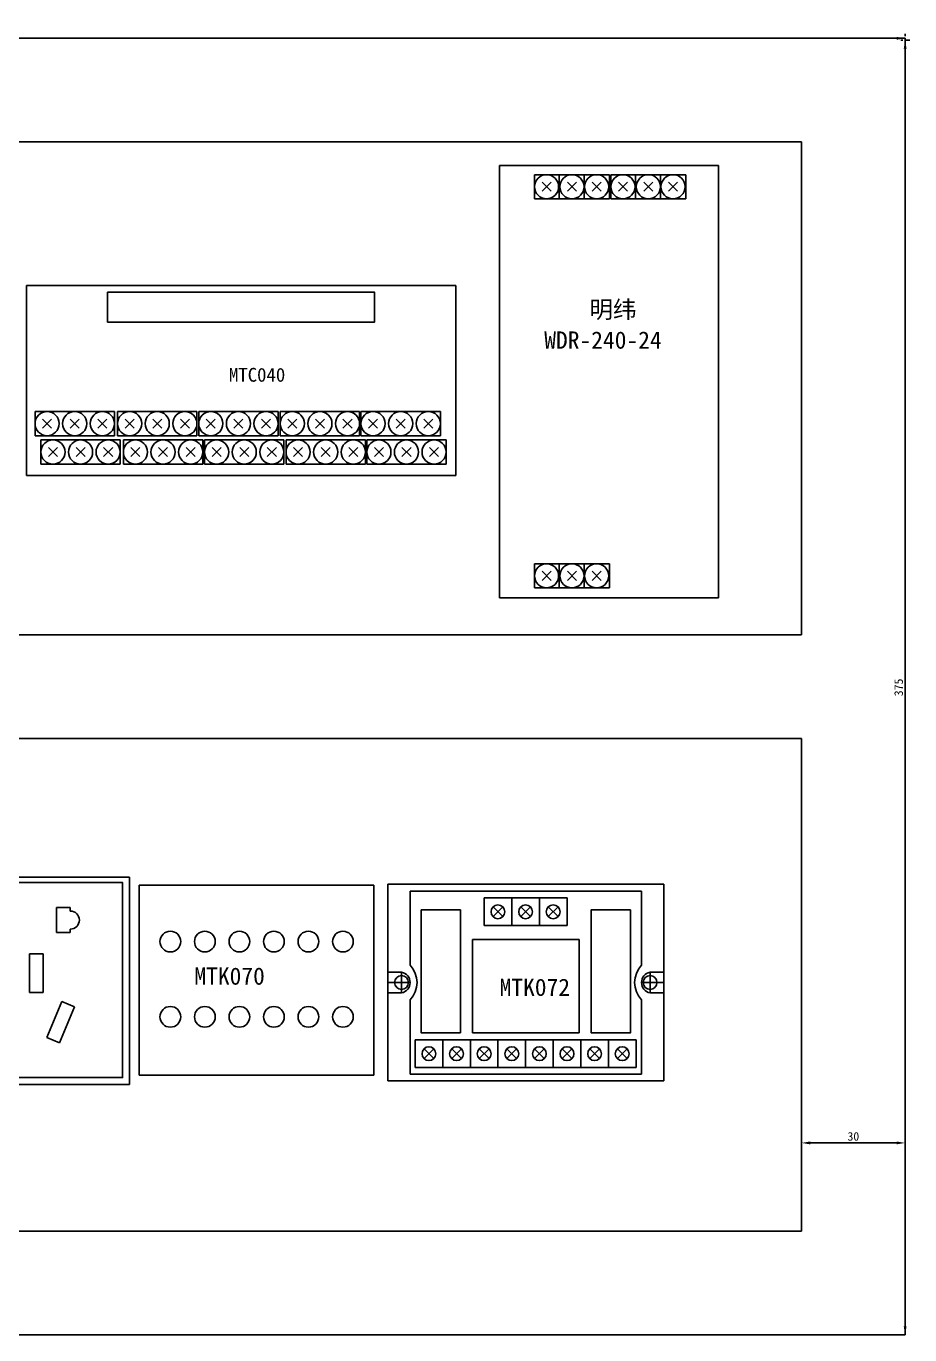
# Model space of a CAD drawing. Header units: millimetres. Extents: x 175 to 4940, y -2082 to 1907.
# Drawn here: x 1251.4 to 1507.4, y 949.3 to 1328.4 of the extents above; entities that cross this region are included whole.
import ezdxf

# ---------------------------------------------------------------- set-up
doc = ezdxf.new("R2010")
doc.units = ezdxf.units.MM
doc.layers.add('Z_OM_OUTLINE', color=7, linetype='Continuous')
doc.layers.add('外形線', color=7, linetype='Continuous')
doc.styles.get("Standard").update_dxf_attribs({"font": ''})
doc.styles.get('Standard').set_extended_font_data('SimSun')
doc.dimstyles.new('ISO-25', dxfattribs={"dimtxt": 2.5, "dimasz": 2.5, "dimexe": 1.25, "dimexo": 0.625, "dimtad": 1, "dimtxsty": 'Standard', "dimcen": 2.5, "dimadec": 0, "dimazin": 0, "dimtfac": 1, "dimtmove": 0, "dimatfit": 3, "dimfxl": 1, "dimarcsym": 0})

# ---------------------------------------------------------------- blocks, each defined once
blk = doc.blocks.new('*D65')
at = {"color": 0, "lineweight": -2, "transparency": 16777216}
for p, q in [((656.01, 1325.46), (656.01, 1326.09)), ((658.51, 1324.84), (1503.51, 1324.84)), ((1506.01, 1325.46), (1506.01, 1326.09))]:
    blk.add_line(p, q, dxfattribs=at)
at = {"color": 0, "transparency": 16777216}
for points in [[(658.51, 1325.25), (658.51, 1324.42), (656.01, 1324.84)], [(1503.51, 1325.25), (1503.51, 1324.42), (1506.01, 1324.84)]]:
    blk.add_solid(points, dxfattribs=at)
at = {"layer": 'Defpoints', "color": 0, "transparency": 16777216}
for p in [(656.01, 1324.84), (1506.01, 1324.84), (1506.01, 1324.84)]:
    blk.add_point(p, dxfattribs=at)
at = {"color": 0, "transparency": 16777216, "insert": (1081.01, 1326.71), "char_height": 2.5, "attachment_point": 5}
blk.add_mtext('850', dxfattribs=at)
blk = doc.blocks.new('*D72')
at = {"color": 0, "lineweight": -2, "transparency": 16777216}
for p, q in [((1476.01, 979.96), (1476.01, 1006.17)), ((1503.51, 1004.92), (1478.51, 1004.92)), ((1506.01, 949.96), (1506.01, 1006.17))]:
    blk.add_line(p, q, dxfattribs=at)
at = {"color": 0, "transparency": 16777216}
for points in [[(1478.51, 1005.34), (1478.51, 1004.5), (1476.01, 1004.92)], [(1503.51, 1005.34), (1503.51, 1004.5), (1506.01, 1004.92)]]:
    blk.add_solid(points, dxfattribs=at)
at = {"layer": 'Defpoints', "color": 0, "transparency": 16777216}
for p in [(1476.01, 1004.92), (1476.01, 979.34), (1506.01, 949.34)]:
    blk.add_point(p, dxfattribs=at)
at = {"color": 0, "transparency": 16777216, "insert": (1491.01, 1006.79), "char_height": 2.5, "attachment_point": 5}
blk.add_mtext('30', dxfattribs=at)
blk = doc.blocks.new('*D80')
at = {"color": 0, "lineweight": -2, "transparency": 16777216}
for p, q in [((1505.39, 1324.34), (1504.76, 1324.34)), ((1506.01, 1321.84), (1506.01, 951.84)), ((1505.39, 949.34), (1504.76, 949.34))]:
    blk.add_line(p, q, dxfattribs=at)
at = {"color": 0, "transparency": 16777216}
for points in [[(1505.6, 1321.84), (1506.43, 1321.84), (1506.01, 1324.34)], [(1505.6, 951.84), (1506.43, 951.84), (1506.01, 949.34)]]:
    blk.add_solid(points, dxfattribs=at)
at = {"layer": 'Defpoints', "color": 0, "transparency": 16777216}
for p in [(1506.01, 1324.34), (1506.01, 949.34), (1506.01, 949.34)]:
    blk.add_point(p, dxfattribs=at)
at = {"color": 0, "transparency": 16777216, "insert": (1504.14, 1136.84), "char_height": 2.5, "attachment_point": 5, "rotation": 90}
blk.add_mtext('375', dxfattribs=at)

msp = doc.modelspace()

# ---------------------------------------------------------------- linework, layer by layer
for p, q in [((656.012, 1324.837), (1506.012, 1324.837)), ((1506.012, 1324.837), (1506.012, 949.337)), ((1506.012, 1324.337), (1507.372, 1324.337)), ((686.012, 1294.837), (1476.012, 1294.837)), ((1476.012, 1294.837), (1476.012, 1152.087)), ((1388.483, 1287.989), (1451.983, 1287.989)), ((1388.483, 1162.789), (1388.483, 1287.989)), ((1398.623, 1285.341), (1398.623, 1278.341)), ((1405.794, 1285.341), (1405.794, 1278.341)), ((1413.029, 1285.341), (1413.029, 1278.341)), ((1420.351, 1285.341), (1420.351, 1278.341)), ((1420.752, 1285.341), (1420.752, 1278.341)), ((1427.923, 1285.341), (1427.923, 1278.341)), ((1435.158, 1285.341), (1435.158, 1278.341)), ((1442.48, 1285.341), (1442.48, 1278.341)), ((1451.983, 1287.989), (1451.983, 1162.789)), ((1251.47, 1253.258), (1375.87, 1253.258)), ((1251.47, 1253.258), (1251.47, 1198.258)), ((1375.87, 1253.258), (1375.87, 1198.258)), ((1253.932, 1216.74), (1253.932, 1209.74)), ((1276.932, 1216.74), (1276.932, 1209.74)), ((1277.84, 1216.74), (1277.84, 1209.74)), ((1300.84, 1216.74), (1300.84, 1209.74)), ((1301.351, 1216.74), (1301.351, 1209.74)), ((1324.351, 1216.74), (1324.351, 1209.74)), ((1324.961, 1216.74), (1324.961, 1209.74)), ((1347.961, 1216.74), (1347.961, 1209.74)), ((1348.364, 1216.74), (1348.364, 1209.74)), ((1371.364, 1216.74), (1371.364, 1209.74)), ((1255.616, 1208.507), (1255.616, 1201.507)), ((1278.616, 1208.507), (1278.616, 1201.507)), ((1279.523, 1208.507), (1279.523, 1201.507)), ((1302.523, 1208.507), (1302.523, 1201.507)), ((1303.034, 1208.507), (1303.034, 1201.507)), ((1326.034, 1208.507), (1326.034, 1201.507)), ((1326.644, 1208.507), (1326.644, 1201.507)), ((1349.644, 1208.507), (1349.644, 1201.507)), ((1350.047, 1208.507), (1350.047, 1201.507)), ((1373.047, 1208.507), (1373.047, 1201.507)), ((1375.87, 1198.258), (1251.47, 1198.258)), ((1398.623, 1172.665), (1398.623, 1165.665)), ((1405.794, 1172.665), (1405.794, 1165.665)), ((1413.029, 1172.665), (1413.029, 1165.665)), ((1420.351, 1172.665), (1420.351, 1165.665)), ((1451.983, 1162.789), (1388.483, 1162.789)), ((1476.012, 1152.087), (686.012, 1152.087)), ((1476.012, 1122.087), (686.012, 1122.087)), ((1476.012, 1122.087), (1476.012, 979.337)), ((1198.867, 1081.865), (1281.267, 1081.865)), ((1281.267, 1081.865), (1281.267, 1021.865)), ((1284.123, 1079.546), (1352.123, 1079.546)), ((1284.123, 1024.546), (1284.123, 1079.546)), ((1352.123, 1079.546), (1352.123, 1024.546)), ((1260.149, 1065.831), (1260.149, 1073.083)), ((1264.149, 1073.083), (1260.149, 1073.083)), ((1264.149, 1072.083), (1264.149, 1073.083)), ((1260.149, 1065.831), (1264.149, 1065.831)), ((1264.149, 1065.831), (1264.149, 1066.831)), ((1252.294, 1048.466), (1252.294, 1059.718)), ((1252.294, 1059.718), (1256.294, 1059.718)), ((1256.294, 1048.466), (1256.294, 1059.718)), ((1256.294, 1048.466), (1252.294, 1048.466)), ((1257.337, 1035.49), (1261.707, 1045.859)), ((1261.023, 1033.937), (1265.393, 1044.305)), ((1265.393, 1044.305), (1261.707, 1045.859)), ((1257.337, 1035.49), (1261.023, 1033.937)), ((1352.123, 1024.546), (1284.123, 1024.546)), ((1281.267, 1021.865), (1198.867, 1021.865)), ((1476.012, 979.337), (686.012, 979.337)), ((1506.012, 949.337), (656.012, 949.337))]:
    msp.add_line(p, q)
at = {"color": 0, "lineweight": -2}
for p, q in [((1356.116, 1022.865), (1356.116, 1079.865)), ((1356.116, 1079.865), (1436.116, 1079.865)), ((1362.594, 1077.865), (1429.638, 1077.865)), ((1362.594, 1056.365), (1362.594, 1077.865)), ((1429.638, 1056.365), (1429.638, 1077.865)), ((1436.116, 1022.865), (1436.116, 1079.865)), ((1384.049, 1075.865), (1408.049, 1075.865)), ((1384.049, 1067.865), (1384.049, 1075.865)), ((1386.635, 1073.279), (1389.463, 1070.451)), ((1389.463, 1073.279), (1386.635, 1070.451)), ((1392.049, 1067.865), (1392.049, 1075.865)), ((1394.635, 1073.279), (1397.463, 1070.451)), ((1397.463, 1073.279), (1394.635, 1070.451)), ((1400.049, 1067.865), (1400.049, 1075.865)), ((1402.635, 1073.279), (1405.463, 1070.451)), ((1405.463, 1073.279), (1402.635, 1070.451)), ((1408.049, 1067.865), (1408.049, 1075.865)), ((1384.049, 1067.865), (1408.049, 1067.865)), ((1380.658, 1063.804), (1411.574, 1063.804)), ((1380.658, 1063.804), (1380.658, 1036.808)), ((1411.574, 1063.804), (1411.574, 1036.808)), ((1356.116, 1054.365), (1360.116, 1054.365)), ((1360.116, 1048.365), (1360.116, 1054.365)), ((1432.116, 1048.365), (1432.116, 1054.365)), ((1436.116, 1054.365), (1432.116, 1054.365)), ((1356.116, 1051.365), (1362.116, 1051.365)), ((1436.116, 1051.365), (1430.116, 1051.365)), ((1356.116, 1048.365), (1360.116, 1048.365)), ((1362.594, 1046.365), (1362.594, 1024.865)), ((1429.638, 1046.365), (1429.638, 1024.865)), ((1436.116, 1048.365), (1432.116, 1048.365)), ((1364.049, 1034.759), (1428.049, 1034.759)), ((1364.049, 1034.759), (1364.049, 1026.759)), ((1372.049, 1034.759), (1372.049, 1026.759)), ((1380.049, 1034.759), (1380.049, 1026.759)), ((1380.658, 1036.808), (1411.574, 1036.808)), ((1388.049, 1034.759), (1388.049, 1026.759)), ((1396.049, 1034.759), (1396.049, 1026.759)), ((1404.049, 1034.759), (1404.049, 1026.759)), ((1412.049, 1034.759), (1412.049, 1026.759)), ((1420.049, 1034.759), (1420.049, 1026.759)), ((1428.049, 1034.759), (1428.049, 1026.759)), ((1366.635, 1032.173), (1369.463, 1029.345)), ((1369.463, 1032.173), (1366.635, 1029.345)), ((1374.635, 1032.173), (1377.463, 1029.345)), ((1377.463, 1032.173), (1374.635, 1029.345)), ((1382.635, 1032.173), (1385.463, 1029.345)), ((1385.463, 1032.173), (1382.635, 1029.345)), ((1390.635, 1032.173), (1393.463, 1029.345)), ((1393.463, 1032.173), (1390.635, 1029.345)), ((1398.635, 1032.173), (1401.463, 1029.345)), ((1401.463, 1032.173), (1398.635, 1029.345)), ((1406.635, 1032.173), (1409.463, 1029.345)), ((1409.463, 1032.173), (1406.635, 1029.345)), ((1414.635, 1032.173), (1417.463, 1029.345)), ((1417.463, 1032.173), (1414.635, 1029.345)), ((1422.635, 1032.173), (1425.463, 1029.345)), ((1425.463, 1032.173), (1422.635, 1029.345)), ((1362.594, 1024.865), (1429.638, 1024.865)), ((1364.049, 1026.759), (1428.049, 1026.759)), ((1356.116, 1022.865), (1436.116, 1022.865))]:
    msp.add_line(p, q, dxfattribs=at)
for points in [[(1274.928, 1251.303), (1352.318, 1251.303), (1352.318, 1242.671), (1274.928, 1242.671)], [(1229.28, 1080.313), (1279.309, 1080.313), (1279.309, 1023.824), (1229.28, 1023.824)]]:
    msp.add_lwpolyline(points, close=True)
for points in [[(1365.759, 1072.415), (1377.188, 1072.415), (1377.188, 1036.808), (1365.759, 1036.808)], [(1426.473, 1072.415), (1415.044, 1072.415), (1415.044, 1036.808), (1426.473, 1036.808)]]:
    msp.add_lwpolyline(points, close=True, dxfattribs=at)
for centre in [(1388.049, 1071.865), (1396.049, 1071.865), (1404.049, 1071.865), (1360.116, 1051.365), (1432.116, 1051.365), (1368.049, 1030.759), (1376.049, 1030.759), (1384.049, 1030.759), (1392.049, 1030.759), (1400.049, 1030.759), (1408.049, 1030.759), (1416.049, 1030.759), (1424.049, 1030.759)]:
    msp.add_circle(centre, 2, dxfattribs=at)
for centre in [(1293.133, 1063.238), (1303.133, 1063.238), (1313.133, 1063.238), (1323.133, 1063.238), (1333.133, 1063.238), (1343.133, 1063.238), (1293.133, 1041.44), (1303.133, 1041.44), (1313.133, 1041.44), (1323.133, 1041.44), (1333.133, 1041.44), (1343.133, 1041.44)]:
    msp.add_circle(centre, 3)
msp.add_arc((1264.149, 1069.457), 2.626, 270, 90)
for centre, radius, start, end in [((1359.539, 1051.365), 3.055, 280.88536, 79.11464), ((1357.344, 1051.365), 7.25, 316.39718, 43.60282), ((1434.888, 1051.365), 7.25, 136.39718, 223.60282), ((1432.693, 1051.365), 3.055, 100.88536, 259.11464)]:
    msp.add_arc(centre, radius, start, end, dxfattribs=at)
at = {"layer": 'Z_OM_OUTLINE'}
for p, q in [((1420.351, 1285.341), (1398.623, 1285.341)), ((1442.48, 1285.341), (1420.752, 1285.341)), ((1400.813, 1280.531), (1403.434, 1283.152)), ((1403.434, 1280.531), (1400.813, 1283.152)), ((1410.798, 1280.531), (1408.176, 1283.152)), ((1408.176, 1280.531), (1410.798, 1283.152)), ((1417.949, 1280.531), (1415.328, 1283.152)), ((1415.328, 1280.531), (1417.949, 1283.152)), ((1422.941, 1280.531), (1425.562, 1283.152)), ((1425.562, 1280.531), (1422.941, 1283.152)), ((1432.926, 1280.531), (1430.305, 1283.152)), ((1430.305, 1280.531), (1432.926, 1283.152)), ((1440.078, 1280.531), (1437.457, 1283.152)), ((1437.457, 1280.531), (1440.078, 1283.152)), ((1398.623, 1278.341), (1420.351, 1278.341)), ((1420.752, 1278.341), (1442.48, 1278.341)), ((1276.932, 1216.74), (1253.932, 1216.74)), ((1300.84, 1216.74), (1277.84, 1216.74)), ((1324.351, 1216.74), (1301.351, 1216.74)), ((1347.961, 1216.74), (1324.961, 1216.74)), ((1371.364, 1216.74), (1348.364, 1216.74)), ((1256.122, 1211.93), (1258.743, 1214.551)), ((1258.743, 1211.93), (1256.122, 1214.551)), ((1266.743, 1211.93), (1264.122, 1214.551)), ((1264.122, 1211.93), (1266.743, 1214.551)), ((1274.743, 1211.93), (1272.122, 1214.551)), ((1272.122, 1211.93), (1274.743, 1214.551)), ((1280.029, 1211.93), (1282.651, 1214.551)), ((1282.651, 1211.93), (1280.029, 1214.551)), ((1290.651, 1211.93), (1288.029, 1214.551)), ((1288.029, 1211.93), (1290.651, 1214.551)), ((1298.651, 1211.93), (1296.029, 1214.551)), ((1296.029, 1211.93), (1298.651, 1214.551)), ((1303.54, 1211.93), (1306.161, 1214.551)), ((1306.161, 1211.93), (1303.54, 1214.551)), ((1314.161, 1211.93), (1311.54, 1214.551)), ((1311.54, 1211.93), (1314.161, 1214.551)), ((1322.161, 1211.93), (1319.54, 1214.551)), ((1319.54, 1211.93), (1322.161, 1214.551)), ((1327.15, 1211.93), (1329.772, 1214.551)), ((1329.772, 1211.93), (1327.15, 1214.551)), ((1337.772, 1211.93), (1335.15, 1214.551)), ((1335.15, 1211.93), (1337.772, 1214.551)), ((1345.772, 1211.93), (1343.15, 1214.551)), ((1343.15, 1211.93), (1345.772, 1214.551)), ((1350.553, 1211.93), (1353.174, 1214.551)), ((1353.174, 1211.93), (1350.553, 1214.551)), ((1361.174, 1211.93), (1358.553, 1214.551)), ((1358.553, 1211.93), (1361.174, 1214.551)), ((1369.174, 1211.93), (1366.553, 1214.551)), ((1366.553, 1211.93), (1369.174, 1214.551)), ((1253.932, 1209.74), (1276.932, 1209.74)), ((1277.84, 1209.74), (1300.84, 1209.74)), ((1301.351, 1209.74), (1324.351, 1209.74)), ((1324.961, 1209.74), (1347.961, 1209.74)), ((1348.364, 1209.74), (1371.364, 1209.74)), ((1278.616, 1208.507), (1255.616, 1208.507)), ((1257.805, 1203.696), (1260.426, 1206.317)), ((1260.426, 1203.696), (1257.805, 1206.317)), ((1268.426, 1203.696), (1265.805, 1206.317)), ((1265.805, 1203.696), (1268.426, 1206.317)), ((1276.426, 1203.696), (1273.805, 1206.317)), ((1273.805, 1203.696), (1276.426, 1206.317)), ((1302.523, 1208.507), (1279.523, 1208.507)), ((1281.713, 1203.696), (1284.334, 1206.317)), ((1284.334, 1203.696), (1281.713, 1206.317)), ((1292.334, 1203.696), (1289.713, 1206.317)), ((1289.713, 1203.696), (1292.334, 1206.317)), ((1300.334, 1203.696), (1297.713, 1206.317)), ((1297.713, 1203.696), (1300.334, 1206.317)), ((1326.034, 1208.507), (1303.034, 1208.507)), ((1305.224, 1203.696), (1307.845, 1206.317)), ((1307.845, 1203.696), (1305.224, 1206.317)), ((1315.845, 1203.696), (1313.224, 1206.317)), ((1313.224, 1203.696), (1315.845, 1206.317)), ((1323.845, 1203.696), (1321.224, 1206.317)), ((1321.224, 1203.696), (1323.845, 1206.317)), ((1349.644, 1208.507), (1326.644, 1208.507)), ((1328.834, 1203.696), (1331.455, 1206.317)), ((1331.455, 1203.696), (1328.834, 1206.317)), ((1339.455, 1203.696), (1336.834, 1206.317)), ((1336.834, 1203.696), (1339.455, 1206.317)), ((1347.455, 1203.696), (1344.834, 1206.317)), ((1344.834, 1203.696), (1347.455, 1206.317)), ((1373.047, 1208.507), (1350.047, 1208.507)), ((1352.236, 1203.696), (1354.858, 1206.317)), ((1354.858, 1203.696), (1352.236, 1206.317)), ((1362.858, 1203.696), (1360.236, 1206.317)), ((1360.236, 1203.696), (1362.858, 1206.317)), ((1370.858, 1203.696), (1368.236, 1206.317)), ((1368.236, 1203.696), (1370.858, 1206.317)), ((1255.616, 1201.507), (1278.616, 1201.507)), ((1279.523, 1201.507), (1302.523, 1201.507)), ((1303.034, 1201.507), (1326.034, 1201.507)), ((1326.644, 1201.507), (1349.644, 1201.507)), ((1350.047, 1201.507), (1373.047, 1201.507)), ((1420.351, 1172.665), (1398.623, 1172.665)), ((1400.813, 1167.855), (1403.434, 1170.476)), ((1403.434, 1167.855), (1400.813, 1170.476)), ((1410.798, 1167.855), (1408.176, 1170.476)), ((1408.176, 1167.855), (1410.798, 1170.476)), ((1417.949, 1167.855), (1415.328, 1170.476)), ((1415.328, 1167.855), (1417.949, 1170.476)), ((1398.623, 1165.665), (1420.351, 1165.665))]:
    msp.add_line(p, q, dxfattribs=at)
for centre in [(1402.123, 1281.841), (1409.487, 1281.841), (1416.639, 1281.841), (1424.252, 1281.841), (1431.616, 1281.841), (1438.768, 1281.841), (1257.432, 1213.24), (1265.432, 1213.24), (1273.432, 1213.24), (1281.34, 1213.24), (1289.34, 1213.24), (1297.34, 1213.24), (1304.851, 1213.24), (1312.851, 1213.24), (1320.851, 1213.24), (1328.461, 1213.24), (1336.461, 1213.24), (1344.461, 1213.24), (1351.864, 1213.24), (1359.864, 1213.24), (1367.864, 1213.24), (1259.116, 1205.007), (1267.116, 1205.007), (1275.116, 1205.007), (1283.023, 1205.007), (1291.023, 1205.007), (1299.023, 1205.007), (1306.534, 1205.007), (1314.534, 1205.007), (1322.534, 1205.007), (1330.144, 1205.007), (1338.144, 1205.007), (1346.144, 1205.007), (1353.547, 1205.007), (1361.547, 1205.007), (1369.547, 1205.007), (1402.123, 1169.165), (1409.487, 1169.165), (1416.639, 1169.165)]:
    msp.add_circle(centre, 3.498, dxfattribs=at)

# ---------------------------------------------------------------- texts
at = {"char_height": 5, "attachment_point": 1}
for s, width, insert in [('{\\C3;明纬}', 21.79528, (1414.54, 1248.812)), ('{\\C3;WDR-240-24}', 61.05129, (1401.458, 1239.942))]:
    msp.add_mtext_dynamic_manual_height_columns(s, width=width, gutter_width=12.5, heights=[0], dxfattribs=dict(at, insert=insert))
for s, insert, width in [('MTK070', (1300.097, 1055.734), 45.92726), ('MTK072', (1388.518, 1052.492), 35)]:
    msp.add_mtext(s, dxfattribs=dict(at, insert=insert, width=width))
at = {"layer": '外形線', "color": 0, "linetype": 'ByBlock', "ltscale": 8, "insert": (1310.099, 1229.38), "char_height": 4, "attachment_point": 1}
msp.add_mtext('{\\C3;MTC040}', dxfattribs=at)

# ---------------------------------------------------------------- dimensions: what is measured, and where the dimension line sits
for base, p1, p2, picture, middle in [((1506.012, 1324.837), (656.012, 1324.837), (1506.012, 1324.837), '*D65', (1081.012, 1326.712)), ((1476.012, 1004.92), (1506.012, 949.337), (1476.012, 979.337), '*D72', (1491.012, 1006.795))]:
    dim = msp.add_linear_dim(base=base, p1=p1, p2=p2, dimstyle='ISO-25')
    dim.commit()
    dim.dimension.update_dxf_attribs({"geometry": picture, "text_midpoint": middle})
dim = msp.add_linear_dim(base=(1506.012, 949.337), p1=(1506.012, 1324.337), p2=(1506.012, 949.337), angle=90, dimstyle='ISO-25')
dim.commit()
dim.dimension.update_dxf_attribs({"geometry": '*D80', "text_midpoint": (1504.137, 1136.837)})

doc.saveas('drawing.dxf')
